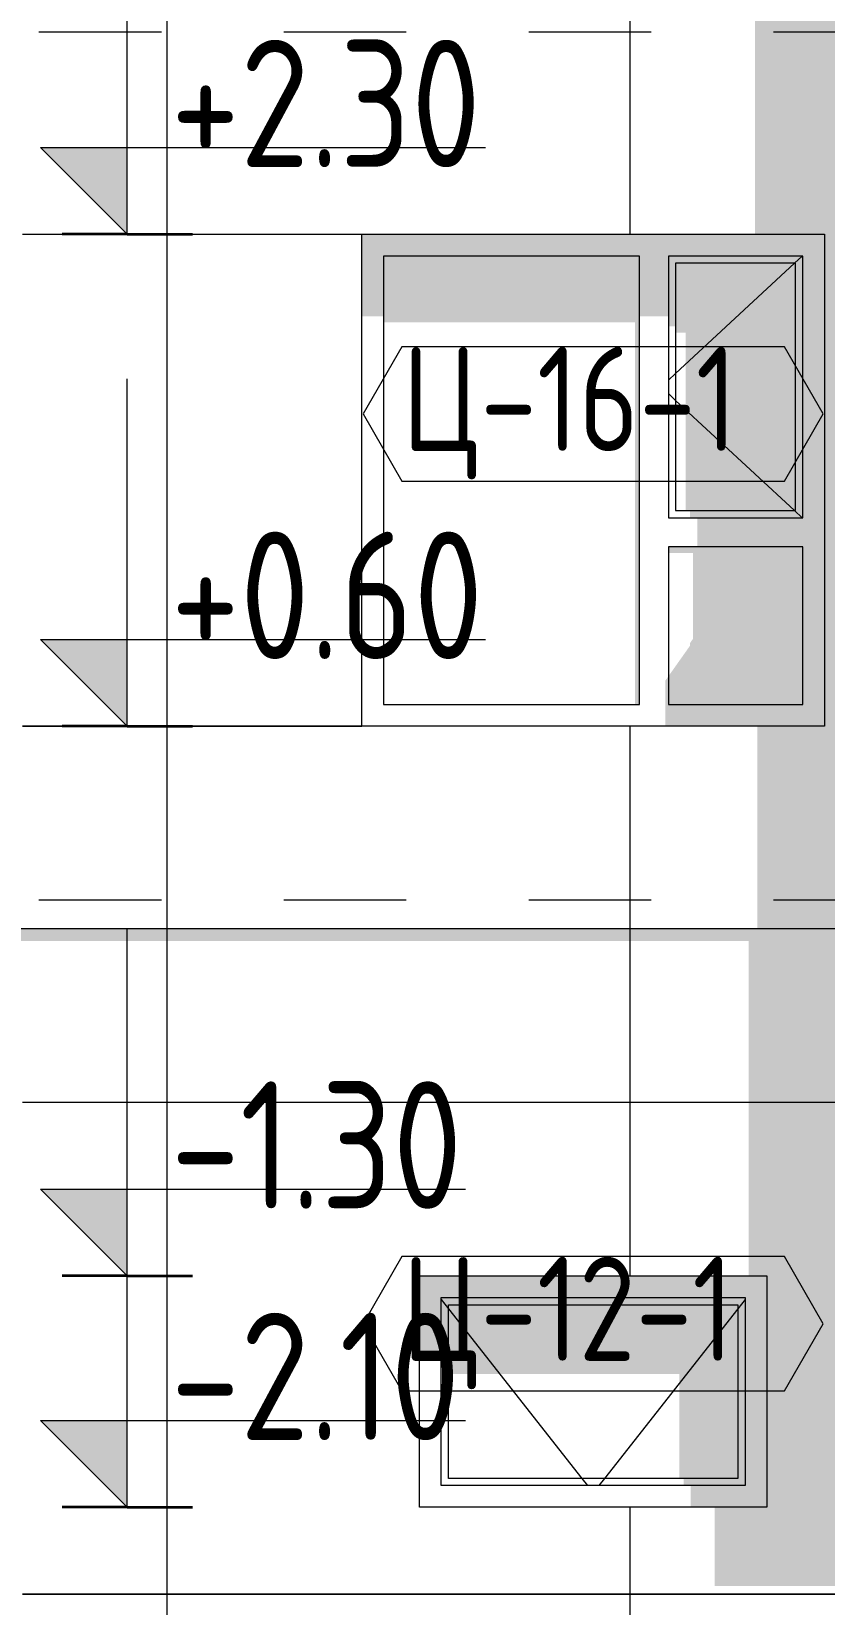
# Model space of a CAD drawing. Header units: millimetres. Extents: x 18162 to 7085488, y 72188 to 247925.
# Drawn here: x 5809667 to 5812409, y 103948 to 109385 of the extents above; entities that cross this region are included whole.
import ezdxf

# ---------------------------------------------------------------- set-up
doc = ezdxf.new("R2010")
doc.units = ezdxf.units.MM
doc.header["$MEASUREMENT"] = 0
doc.linetypes.add('Dashed', pattern=[423.333333, 211.666667, -211.666667])
doc.layers.add('Archicad Windows', color=7, linetype='Continuous')
doc.layers.add('Structural - Bearing', color=7, linetype='Continuous')
doc.styles.add('GENERATED_STYLE_3', font='', dxfattribs={"width": 0.8})
doc.styles.get('GENERATED_STYLE_3').set_extended_font_data('ISOCPEUR MON')
doc.dimstyles.new('GENERATED_STYLE__17', dxfattribs={"dimtxt": 440.00001, "dimasz": 228, "dimexe": 0.18, "dimexo": 29278.935859, "dimgap": 0, "dimtad": 1, "dimdec": 0, "dimzin": 0, "dimdsep": 46, "dimtxsty": 'GENERATED_STYLE_3', "dimblk": 'ARROWHEAD_2', "dimblk1": 'ARROWHEAD_2', "dimblk2": 'ARROWHEAD_2', "dimcen": 0.09, "dimclrd": 13, "dimclre": 13, "dimclrt": 13, "dimadec": 0, "dimazin": 0, "dimtfac": 1, "dimtdec": 4, "dimtmove": 0, "dimatfit": 3, "dimfxl": 1, "dimtolj": 1, "dimtzin": 0, "dimarcsym": 0})
doc.dimstyles.new('GENERATED_STYLE__18', dxfattribs={"dimtxt": 440.00001, "dimasz": 228, "dimexe": 0.18, "dimexo": 30998.935827, "dimgap": 0, "dimtad": 1, "dimdec": 0, "dimzin": 0, "dimdsep": 46, "dimtxsty": 'GENERATED_STYLE_3', "dimblk": 'ARROWHEAD_2', "dimblk1": 'ARROWHEAD_2', "dimblk2": 'ARROWHEAD_2', "dimcen": 0.09, "dimclrd": 13, "dimclre": 13, "dimclrt": 13, "dimadec": 0, "dimazin": 0, "dimtfac": 1, "dimtdec": 4, "dimtmove": 0, "dimatfit": 3, "dimfxl": 1, "dimtolj": 1, "dimtzin": 0, "dimarcsym": 0})
doc.dimstyles.new('GENERATED_STYLE__19', dxfattribs={"dimtxt": 440.00001, "dimasz": 228, "dimexe": 0.18, "dimexo": 31028.935828, "dimgap": 0, "dimtad": 1, "dimdec": 0, "dimzin": 0, "dimdsep": 46, "dimtxsty": 'GENERATED_STYLE_3', "dimblk": 'ARROWHEAD_2', "dimblk1": 'ARROWHEAD_2', "dimblk2": 'ARROWHEAD_2', "dimcen": 0.09, "dimclrd": 13, "dimclre": 13, "dimclrt": 13, "dimadec": 0, "dimazin": 0, "dimtfac": 1, "dimtdec": 4, "dimtmove": 0, "dimatfit": 3, "dimfxl": 1, "dimtolj": 1, "dimtzin": 0, "dimarcsym": 0})
doc.dimstyles.new('GENERATED_STYLE__20', dxfattribs={"dimtxt": 440.00001, "dimasz": 228, "dimexe": 0.18, "dimexo": 31229.618294, "dimgap": 0, "dimtad": 1, "dimdec": 0, "dimzin": 0, "dimdsep": 46, "dimtxsty": 'GENERATED_STYLE_3', "dimblk": 'ARROWHEAD_2', "dimblk1": 'ARROWHEAD_2', "dimblk2": 'ARROWHEAD_2', "dimcen": 0.09, "dimclrd": 13, "dimclre": 13, "dimclrt": 13, "dimadec": 0, "dimazin": 0, "dimtfac": 1, "dimtdec": 4, "dimtmove": 0, "dimatfit": 3, "dimfxl": 1, "dimtolj": 1, "dimtzin": 0, "dimarcsym": 0})
doc.dimstyles.new('GENERATED_STYLE__30', dxfattribs={"dimtxt": 440.00001, "dimasz": 228, "dimexe": 0.18, "dimexo": 0.0625, "dimgap": 0, "dimtad": 1, "dimdec": 0, "dimzin": 0, "dimdsep": 46, "dimtxsty": 'GENERATED_STYLE_3', "dimblk": 'ARROWHEAD_2', "dimblk1": 'ARROWHEAD_2', "dimblk2": 'ARROWHEAD_2', "dimcen": 0.09, "dimclrd": 13, "dimclre": 13, "dimclrt": 13, "dimadec": 0, "dimazin": 0, "dimtfac": 1, "dimtdec": 4, "dimtmove": 0, "dimatfit": 3, "dimfxl": 1, "dimtolj": 1, "dimtzin": 0, "dimarcsym": 0})

# ---------------------------------------------------------------- blocks, each defined once
blk = doc.blocks.new('*X2293', base_point=(5785635.3, 106384.1))
at = {"layer": 'Structural - Bearing', "color": 8, "linetype": 'Continuous', "lineweight": 13}
for p, q in [((5810135.3, 106284.1), (5810135.3, 103984.1)), ((5811735.3, 106284.1), (5811735.3, 105084.1)), ((5809635.3, 105684.1), (5810135.3, 105684.1)), ((5810135.3, 105684.1), (5811235.3, 105684.1)), ((5811235.3, 105684.1), (5811735.3, 105684.1)), ((5811735.3, 105684.1), (5812835.3, 105684.1)), ((5811735.3, 104284.1), (5811735.3, 103984.1)), ((5810135.3, 103984.1), (5809635.3, 103984.1)), ((5809635.3, 103984.1), (5810135.3, 103984.1)), ((5810135.3, 103984.1), (5811235.3, 103984.1)), ((5810135.3, 103984.1), (5810135.3, 103384.1)), ((5811235.3, 103984.1), (5810135.3, 103984.1)), ((5811735.3, 103984.1), (5811235.3, 103984.1)), ((5811235.3, 103984.1), (5811735.3, 103984.1)), ((5811735.3, 103984.1), (5812835.3, 103984.1)), ((5811735.3, 103984.1), (5811735.3, 103384.1)), ((5812835.3, 103984.1), (5811735.3, 103984.1))]:
    blk.add_line(p, q, dxfattribs=at)
blk = doc.blocks.new('*X2337', base_point=(5785635.3, 106384.1))
at = {"layer": 'Structural - Bearing', "color": 8, "linetype": 'Continuous', "lineweight": 13}
for p, q in [((5810135.3, 109984.1), (5810135.3, 109384.1)), ((5811735.3, 109984.1), (5811735.3, 109384.1)), ((5810135.3, 109384.1), (5810135.3, 109284.1)), ((5811735.3, 109384.1), (5811735.3, 109284.1))]:
    blk.add_line(p, q, dxfattribs=at)
blk = doc.blocks.new('*X2499', base_point=(5785635.3, 106384.1))
at = {"layer": 'Structural - Bearing', "color": 8, "linetype": 'Continuous', "lineweight": 13}
for p, q in [((5810135.3, 109284.1), (5810135.3, 106984.1)), ((5811735.3, 109284.1), (5811735.3, 108684.1)), ((5809635.3, 108684.1), (5810135.3, 108684.1)), ((5810135.3, 108684.1), (5810808.8, 108684.1)), ((5810135.3, 106984.1), (5809635.3, 106984.1)), ((5809635.3, 106984.1), (5810135.3, 106984.1)), ((5810135.3, 106984.1), (5810808.8, 106984.1)), ((5810135.3, 106984.1), (5810135.3, 106384.1)), ((5810808.8, 106984.1), (5810135.3, 106984.1)), ((5811735.3, 106984.1), (5811735.3, 106384.1)), ((5810135.3, 106384.1), (5810135.3, 106284.1)), ((5811735.3, 106384.1), (5811735.3, 106284.1))]:
    blk.add_line(p, q, dxfattribs=at)
blk = doc.blocks.new('*D2589', base_point=(5785635.3, 106384.1))
at = {"color": 13, "linetype": 'Continuous', "lineweight": 13}
for p, q in [((5838478.4, 104284.1), (5838478.4, 105084.1)), ((5838703.4, 104284.1), (5837187.8, 104284.1)), ((5838478.4, 102734.1), (5838478.4, 104284.1)), ((5838703.4, 102734.1), (5837187.8, 102734.1)), ((5838478.4, 102587.4), (5838478.4, 102734.1))]:
    blk.add_line(p, q, dxfattribs=at)
at = {"color": 12, "linetype": 'Continuous', "lineweight": 35}
for p, q in [((5838328.4, 104370.7), (5838628.4, 104197.5)), ((5838328.4, 102820.7), (5838628.4, 102647.5))]:
    blk.add_line(p, q, dxfattribs=at)
at = {"color": 13, "lineweight": 13, "char_height": 440, "attachment_point": 7, "rotation": 90, "style": 'GENERATED_STYLE_3'}
for s, insert in [('\\A1;{\\pql;\\fISOCPEUR MON|b0|i0|c0|p0;\\W0.800000;800}', (5838518.1, 103459.7)), ('\\A1;{\\pql;\\fISOCPEUR MON|b0|i0|c0|p0;\\W0.800000;Хувьсах}', (5838649.8, 100855.8))]:
    blk.add_mtext(s, dxfattribs=dict(at, insert=insert))
blk = doc.blocks.new('ARROWHEAD_2')
at = {"color": 0, "linetype": 'Continuous', "lineweight": 0}
for p, q in [((-0.378, -0.655), (0.378, 0.655)), ((0, 0), (-1, 0))]:
    blk.add_line(p, q, dxfattribs=at)
blk = doc.blocks.new('*D2590', base_point=(5785635.3, 106384.1))
at = {"color": 12, "linetype": 'Continuous', "lineweight": 35}
for p, q in [((5838328.4, 105170.7), (5838628.4, 104997.5)), ((5838328.4, 104370.7), (5838628.4, 104197.5))]:
    blk.add_line(p, q, dxfattribs=at)
at = {"color": 13, "linetype": 'Continuous', "lineweight": 13}
blk.add_line((5838478.4, 104284.1), (5838478.4, 105084.1), dxfattribs=at)
blk = doc.blocks.new('*D2591', base_point=(5785635.3, 106384.1))
at = {"color": 13, "linetype": 'Continuous', "lineweight": 13}
for p, q in [((5838478.4, 105964.1), (5838478.4, 106334.1)), ((5838703.4, 105964.1), (5837187.8, 105964.1)), ((5838478.4, 105084.1), (5838478.4, 105964.1)), ((5838703.4, 105084.1), (5837187.8, 105084.1)), ((5838478.4, 104284.1), (5838478.4, 105084.1))]:
    blk.add_line(p, q, dxfattribs=at)
at = {"color": 12, "linetype": 'Continuous', "lineweight": 35}
for p, q in [((5838328.4, 106050.7), (5838628.4, 105877.5)), ((5838328.4, 105170.7), (5838628.4, 104997.5))]:
    blk.add_line(p, q, dxfattribs=at)
at = {"color": 13, "lineweight": 13, "insert": (5838012.1, 105155.2), "char_height": 440, "attachment_point": 7, "rotation": 90, "style": 'GENERATED_STYLE_3'}
blk.add_mtext('\\A1;{\\pql;\\fISOCPEUR MON|b0|i0|c0|p0;\\W0.800000;880}', dxfattribs=at)
blk = doc.blocks.new('*D2592', base_point=(5785635.3, 106384.1))
at = {"color": 12, "linetype": 'Continuous', "lineweight": 35}
for p, q in [((5838328.4, 106420.7), (5838628.4, 106247.5)), ((5838328.4, 106050.7), (5838628.4, 105877.5))]:
    blk.add_line(p, q, dxfattribs=at)
at = {"color": 13, "linetype": 'Continuous', "lineweight": 13}
for p, q in [((5838703.4, 106334.1), (5837187.8, 106334.1)), ((5838478.4, 105964.1), (5838478.4, 106334.1))]:
    blk.add_line(p, q, dxfattribs=at)
blk = doc.blocks.new('*D2593', base_point=(5785635.3, 106384.1))
at = {"color": 12, "linetype": 'Continuous', "lineweight": 35}
for p, q in [((5838328.4, 109220.7), (5838628.4, 109047.5)), ((5838328.4, 106420.7), (5838628.4, 106247.5))]:
    blk.add_line(p, q, dxfattribs=at)
at = {"color": 13, "linetype": 'Continuous', "lineweight": 13}
for p, q in [((5838703.4, 109134.1), (5837187.8, 109134.1)), ((5838478.4, 106334.1), (5838478.4, 109134.1))]:
    blk.add_line(p, q, dxfattribs=at)
at = {"color": 13, "lineweight": 13, "char_height": 440, "attachment_point": 7, "rotation": 90, "style": 'GENERATED_STYLE_3'}
for s, insert in [('\\A1;{\\pql;\\fISOCPEUR MON|b0|i0|c0|p0;\\W0.800000;2,800}', (5838605.9, 107549.6)), ('\\A1;{\\pql;\\fISOCPEUR MON|b0|i0|c0|p0;\\W0.800000;370}', (5838518.1, 106420.8))]:
    blk.add_mtext(s, dxfattribs=dict(at, insert=insert))
blk = doc.blocks.new('*D2594', base_point=(5785635.3, 106384.1))
at = {"color": 12, "linetype": 'Continuous', "lineweight": 35}
for p, q in [((5838328.4, 109420.7), (5838628.4, 109247.5)), ((5838328.4, 109220.7), (5838628.4, 109047.5))]:
    blk.add_line(p, q, dxfattribs=at)
at = {"color": 13, "linetype": 'Continuous', "lineweight": 13}
blk.add_line((5838478.4, 109134.1), (5838478.4, 109334.1), dxfattribs=at)
blk = doc.blocks.new('*D2595', base_point=(5785635.3, 106384.1))
at = {"color": 12, "linetype": 'Continuous', "lineweight": 35}
for p, q in [((5838328.4, 112220.7), (5838628.4, 112047.5)), ((5838328.4, 109420.7), (5838628.4, 109247.5))]:
    blk.add_line(p, q, dxfattribs=at)
at = {"color": 13, "linetype": 'Continuous', "lineweight": 13}
for p, q in [((5838703.4, 112134.1), (5837187.8, 112134.1)), ((5838478.4, 109334.1), (5838478.4, 112134.1)), ((5838703.4, 109334.1), (5837187.8, 109334.1)), ((5838478.4, 109134.1), (5838478.4, 109334.1))]:
    blk.add_line(p, q, dxfattribs=at)
at = {"color": 13, "lineweight": 13, "char_height": 440, "attachment_point": 7, "rotation": 90, "style": 'GENERATED_STYLE_3'}
for s, insert in [('\\A1;{\\pql;\\fISOCPEUR MON|b0|i0|c0|p0;\\W0.800000;2,800}', (5838605.9, 110549.6)), ('\\A1;{\\pql;\\fISOCPEUR MON|b0|i0|c0|p0;\\W0.800000;200}', (5838518.1, 109420.8))]:
    blk.add_mtext(s, dxfattribs=dict(at, insert=insert))
blk = doc.blocks.new('*D2646', base_point=(5785635.3, 106384.1))
at = {"color": 13, "linetype": 'Continuous', "lineweight": 13}
for p, q in [((5801482.5, 156834.1), (5801482.5, 156980.8)), ((5816658.8, 156834.1), (5801257.5, 156834.1)), ((5801482.5, 102734.1), (5801482.5, 156834.1)), ((5806188.8, 102734.1), (5801257.5, 102734.1)), ((5801482.5, 102587.4), (5801482.5, 102734.1))]:
    blk.add_line(p, q, dxfattribs=at)
at = {"color": 12, "linetype": 'Continuous', "lineweight": 35}
for p, q in [((5801632.5, 156747.5), (5801332.5, 156920.7)), ((5801332.5, 102820.7), (5801632.5, 102647.5))]:
    blk.add_line(p, q, dxfattribs=at)
at = {"color": 13, "lineweight": 13, "insert": (5801610.1, 129125.4), "char_height": 440, "attachment_point": 7, "rotation": 90, "style": 'GENERATED_STYLE_3'}
blk.add_mtext('\\A1;{\\pql;\\fISOCPEUR MON|b0|i0|c0|p0;\\W0.800000;54,100}', dxfattribs=at)
blk = doc.blocks.new('Label_189_3', base_point=(5811608.8, 104684.1))
at = {"color": 13, "linetype": 'Continuous', "lineweight": 13, "flags": 128}
blk.add_lwpolyline([(5810813.7, 104918.3), (5810947.8, 104686.1), (5812269.9, 104686.1), (5812404, 104918.3), (5812269.9, 105150.6), (5810947.8, 105150.6)], close=True, dxfattribs=at)
at = {"color": 13, "lineweight": 13, "insert": (5810947.8, 105149.9), "char_height": 360, "attachment_point": 1, "style": 'GENERATED_STYLE_3'}
blk.add_mtext('\\A1;{\\pql;\\pt0,253000;\\fISOCPEUR MON|b0|i0|c0|p0;\\W0.800000;Ц-12-1\\fISOCPEUR MON|b0|i0|c0|p0;\\W0.800000;\\A1{\\H.66x;\\S^  ;}\\fISOCPEUR MON|b0|i0|c0|p0;\\W0.800000;\\fISOCPEUR MON|b0|i0|c0|p0;\\W0.800000;\\A1{\\H.66x;\\S^  ;}\\fISOCPEUR MON|b0|i0|c0|p0;\\W0.800000; \\fISOCPEUR MON|b0|i0|c0|p0;\\W0.800000;\\fISOCPEUR MON|b0|i0|c0|p0;\\W0.800000;\\fISOCPEUR MON|b0|i0|c0|p0;\\W0.800000;\\fISOCPEUR MON|b0|i0|c0|p0;\\W0.800000;\\fISOCPEUR MON|b0|i0|c0|p0;\\W0.800000;\\fISOCPEUR MON|b0|i0|c0|p0;\\W0.800000;\\fISOCPEUR MON|b0|i0|c0|p0;\\W0.800000;\\fISOCPEUR MON|b0|i0|c0|p0;\\W0.800000;\\fISOCPEUR MON|b0|i0|c0|p0;\\W0.800000;\\fISOCPEUR MON|b0|i0|c0|p0;\\W0.800000;\\fISOCPEUR MON|b0|i0|c0|p0;\\W0.800000;\\fISOCPEUR MON|b0|i0|c0|p0;\\W0.800000;\\fISOCPEUR MON|b0|i0|c0|p0;\\W0.800000;\\fISOCPEUR MON|b0|i0|c0|p0;\\W0.800000;\\fISOCPEUR MON|b0|i0|c0|p0;\\W0.800000;\\fISOCPEUR MON|b0|i0|c0|p0;\\W0.800000;\\fISOCPEUR MON|b0|i0|c0|p0;\\W0.800000;\\fISOCPEUR MON|b0|i0|c0|p0;\\W0.800000;\\fISOCPEUR MON|b0|i0|c0|p0;\\W0.800000;\\fISOCPEUR MON|b0|i0|c0|p0;\\W0.800000;\\fISOCPEUR MON|b0|i0|c0|p0;\\W0.800000;\\fISOCPEUR MON|b0|i0|c0|p0;\\W0.800000;\\fISOCPEUR MON|b0|i0|c0|p0;\\W0.800000;\\fISOCPEUR MON|b0|i0|c0|p0;\\W0.800000;\\fISOCPEUR MON|b0|i0|c0|p0;\\W0.800000;\\fISOCPEUR MON|b0|i0|c0|p0;\\W0.800000;\\fISOCPEUR MON|b0|i0|c0|p0;\\W0.800000;\\fISOCPEUR MON|b0|i0|c0|p0;\\W0.800000;\\fISOCPEUR MON|b0|i0|c0|p0;\\W0.800000;\\fISOCPEUR MON|b0|i0|c0|p0;\\W0.800000;\\fISOCPEUR MON|b0|i0|c0|p0;\\W0.800000;\\fISOCPEUR MON|b0|i0|c0|p0;\\W0.800000;\\fISOCPEUR MON|b0|i0|c0|p0;\\W0.800000;\\fISOCPEUR MON|b0|i0|c0|p0;\\W0.800000;\\fISOCPEUR MON|b0|i0|c0|p0;\\W0.800000;\\fISOCPEUR MON|b0|i0|c0|p0;\\W0.800000;\\fISOCPEUR MON|b0|i0|c0|p0;\\W0.800000;\\fISOCPEUR MON|b0|i0|c0|p0;\\W0.800000;\\fISOCPEUR MON|b0|i0|c0|p0;\\W0.800000;\\fISOCPEUR MON|b0|i0|c0|p0;\\W0.800000;\\fISOCPEUR MON|b0|i0|c0|p0;\\W0.800000;\\fISOCPEUR MON|b0|i0|c0|p0;\\W0.800000;\\fISOCPEUR MON|b0|i0|c0|p0;\\W0.800000;}', dxfattribs=at)
blk = doc.blocks.new('Label_205_3', base_point=(5811608.8, 107829.1))
at = {"color": 13, "linetype": 'Continuous', "lineweight": 13, "flags": 128}
blk.add_lwpolyline([(5810813.7, 108063.3), (5810947.8, 107831.1), (5812269.9, 107831.1), (5812404, 108063.3), (5812269.9, 108295.6), (5810947.8, 108295.6)], close=True, dxfattribs=at)
at = {"color": 13, "lineweight": 13, "insert": (5810947.8, 108294.9), "char_height": 360, "attachment_point": 1, "style": 'GENERATED_STYLE_3'}
blk.add_mtext('\\A1;{\\pql;\\pt0,253000;\\fISOCPEUR MON|b0|i0|c0|p0;\\W0.800000;Ц-16-1\\fISOCPEUR MON|b0|i0|c0|p0;\\W0.800000;\\A1{\\H.66x;\\S^  ;}\\fISOCPEUR MON|b0|i0|c0|p0;\\W0.800000;\\fISOCPEUR MON|b0|i0|c0|p0;\\W0.800000;\\A1{\\H.66x;\\S^  ;}\\fISOCPEUR MON|b0|i0|c0|p0;\\W0.800000; \\fISOCPEUR MON|b0|i0|c0|p0;\\W0.800000;\\fISOCPEUR MON|b0|i0|c0|p0;\\W0.800000;\\fISOCPEUR MON|b0|i0|c0|p0;\\W0.800000;\\fISOCPEUR MON|b0|i0|c0|p0;\\W0.800000;\\fISOCPEUR MON|b0|i0|c0|p0;\\W0.800000;\\fISOCPEUR MON|b0|i0|c0|p0;\\W0.800000;\\fISOCPEUR MON|b0|i0|c0|p0;\\W0.800000;\\fISOCPEUR MON|b0|i0|c0|p0;\\W0.800000;\\fISOCPEUR MON|b0|i0|c0|p0;\\W0.800000;\\fISOCPEUR MON|b0|i0|c0|p0;\\W0.800000;\\fISOCPEUR MON|b0|i0|c0|p0;\\W0.800000;\\fISOCPEUR MON|b0|i0|c0|p0;\\W0.800000;\\fISOCPEUR MON|b0|i0|c0|p0;\\W0.800000;\\fISOCPEUR MON|b0|i0|c0|p0;\\W0.800000;\\fISOCPEUR MON|b0|i0|c0|p0;\\W0.800000;\\fISOCPEUR MON|b0|i0|c0|p0;\\W0.800000;\\fISOCPEUR MON|b0|i0|c0|p0;\\W0.800000;\\fISOCPEUR MON|b0|i0|c0|p0;\\W0.800000;\\fISOCPEUR MON|b0|i0|c0|p0;\\W0.800000;\\fISOCPEUR MON|b0|i0|c0|p0;\\W0.800000;\\fISOCPEUR MON|b0|i0|c0|p0;\\W0.800000;\\fISOCPEUR MON|b0|i0|c0|p0;\\W0.800000;\\fISOCPEUR MON|b0|i0|c0|p0;\\W0.800000;\\fISOCPEUR MON|b0|i0|c0|p0;\\W0.800000;\\fISOCPEUR MON|b0|i0|c0|p0;\\W0.800000;\\fISOCPEUR MON|b0|i0|c0|p0;\\W0.800000;\\fISOCPEUR MON|b0|i0|c0|p0;\\W0.800000;\\fISOCPEUR MON|b0|i0|c0|p0;\\W0.800000;\\fISOCPEUR MON|b0|i0|c0|p0;\\W0.800000;\\fISOCPEUR MON|b0|i0|c0|p0;\\W0.800000;\\fISOCPEUR MON|b0|i0|c0|p0;\\W0.800000;\\fISOCPEUR MON|b0|i0|c0|p0;\\W0.800000;\\fISOCPEUR MON|b0|i0|c0|p0;\\W0.800000;\\fISOCPEUR MON|b0|i0|c0|p0;\\W0.800000;\\fISOCPEUR MON|b0|i0|c0|p0;\\W0.800000;\\fISOCPEUR MON|b0|i0|c0|p0;\\W0.800000;\\fISOCPEUR MON|b0|i0|c0|p0;\\W0.800000;\\fISOCPEUR MON|b0|i0|c0|p0;\\W0.800000;\\fISOCPEUR MON|b0|i0|c0|p0;\\W0.800000;\\fISOCPEUR MON|b0|i0|c0|p0;\\W0.800000;\\fISOCPEUR MON|b0|i0|c0|p0;\\W0.800000;\\fISOCPEUR MON|b0|i0|c0|p0;\\W0.800000;\\fISOCPEUR MON|b0|i0|c0|p0;\\W0.800000;}', dxfattribs=at)

msp = doc.modelspace()

# ---------------------------------------------------------------- hatches: boundary and pattern name
at = {"linetype": 'Continuous', "lineweight": 13}
for points in [[(5809998.1, 108684.1), (5809998.1, 108984.1), (5809698.1, 108984.1)], [(5809998.1, 106984.1), (5809998.1, 107284.1), (5809698.1, 107284.1)], [(5809998.1, 105084.1), (5809998.1, 105384.1), (5809698.1, 105384.1)], [(5809998.1, 104284.1), (5809998.1, 104584.1), (5809698.1, 104584.1)]]:
    msp.add_hatch(color=13, dxfattribs=at).paths.add_polyline_path(points)
at = {"layer": 'Archicad Windows', "linetype": 'Continuous', "lineweight": 0}
for points in [[(5810808.8, 108684.1), (5810808.8, 108609.1), (5810883.8, 108609.1), (5811768.8, 108609.1), (5811868.8, 108609.1), (5812333.8, 108609.1), (5812408.8, 108609.1), (5812408.8, 108684.1)], [(5810883.8, 108609.1), (5810808.8, 108609.1), (5810808.8, 108401.2), (5810883.8, 108401.2)], [(5811768.8, 108609.1), (5810883.8, 108609.1), (5810883.8, 108380), (5811753.8, 108380), (5811753.8, 107059.1), (5811768.8, 107059.1)], [(5811768.8, 108609.1), (5811768.8, 108401.2), (5811868.8, 108401.2), (5811868.8, 108609.1)], [(5812333.8, 108609.1), (5811868.8, 108609.1), (5811868.8, 108584.1), (5811893.8, 108584.1), (5812308.8, 108584.1), (5812333.8, 108584.1)], [(5811893.8, 108584.1), (5811868.8, 108584.1), (5811868.8, 108365.9), (5811893.8, 108365.9)], [(5812308.8, 108584.1), (5811893.8, 108584.1), (5811893.8, 108344.7), (5811928.8, 108344.7), (5811928.8, 107729.1), (5812308.8, 107729.1)], [(5812308.8, 108584.1), (5812308.8, 107729.1), (5812333.8, 107729.1), (5812333.8, 108584.1)], [(5812333.8, 107604.1), (5812333.8, 107059.1), (5812408.8, 107059.1), (5812408.8, 108609.1), (5812333.8, 108609.1), (5812333.8, 107704.1)], [(5812333.8, 107729.1), (5811943.8, 107729.1), (5811943.8, 107704.1), (5812333.8, 107704.1)], [(5812333.8, 107704.1), (5811968.8, 107704.1), (5811968.8, 107604.1), (5812333.8, 107604.1)], [(5812333.8, 107604.1), (5811868.8, 107604.1), (5811868.8, 107582.9), (5811953.8, 107582.9), (5811953.8, 107285.7), (5811943.8, 107271.5), (5811943.8, 107262.2), (5811868.8, 107156.2), (5811868.8, 107059.1), (5812333.8, 107059.1)], [(5811868.8, 107156.2), (5811858.8, 107142), (5811858.8, 107059.1), (5811868.8, 107059.1)], [(5811858.8, 107059.1), (5811858.8, 106984.1), (5812408.8, 106984.1), (5812408.8, 107059.1)], [(5811008.8, 105009.1), (5811083.8, 105009.1), (5812133.8, 105009.1), (5812208.8, 105009.1), (5812208.8, 105084.1), (5811008.8, 105084.1)], [(5811008.8, 105009.1), (5811008.8, 104801.2), (5811083.8, 104801.2), (5811083.8, 105009.1)], [(5811083.8, 105009.1), (5811083.8, 104984.1), (5811108.8, 104984.1), (5812108.8, 104984.1), (5812133.8, 104984.1), (5812133.8, 105009.1)], [(5812208.8, 104359.1), (5812208.8, 105009.1), (5812133.8, 105009.1), (5812133.8, 104359.1)], [(5811083.8, 104984.1), (5811083.8, 104765.9), (5811108.8, 104765.9), (5811108.8, 104984.1)], [(5811108.8, 104984.1), (5811108.8, 104744.7), (5811906.4, 104744.7), (5811906.4, 104384.1), (5812108.8, 104384.1), (5812108.8, 104984.1)], [(5812108.8, 104384.1), (5812133.8, 104384.1), (5812133.8, 104984.1), (5812108.8, 104984.1)], [(5812133.8, 104384.1), (5811921.4, 104384.1), (5811921.4, 104359.1), (5812133.8, 104359.1)], [(5812208.8, 104359.1), (5811946.4, 104359.1), (5811946.4, 104284.1), (5812208.8, 104284.1)]]:
    msp.add_hatch(color=49, dxfattribs=at).paths.add_polyline_path(points)
at = {"layer": 'Structural - Bearing', "linetype": 'Continuous', "lineweight": 0}
for points in [[(5806208.8, 111850.5), (5812168.8, 111850.5), (5812168.8, 111684.1), (5812408.8, 111684.1), (5812408.8, 109984.1), (5812168.8, 109984.1), (5812168.8, 109284.1), (5813408.8, 109284.1), (5813408.8, 109334.1), (5813596.8, 109334.1), (5813596.8, 109354.1), (5813458.8, 109354.1), (5813458.8, 109414.1), (5813439.3, 109414.1), (5813439.3, 112044.1), (5813458.8, 112044.1), (5813458.8, 112104.1), (5816958.8, 112104.1), (5816958.8, 112134.1), (5813408.8, 112134.1), (5813408.8, 112284.1), (5813408.4, 112284.1), (5813408.4, 112134.1), (5806208.8, 112134.1)], [(5812168.8, 108684.1), (5812408.8, 108684.1), (5812408.8, 106984.1), (5812176.4, 106984.1), (5812176.4, 106284.1), (5813408.8, 106284.1), (5813408.8, 106334.1), (5813596.8, 106334.1), (5813596.8, 106354.1), (5813458.8, 106354.1), (5813458.8, 106414.1), (5813446.4, 106414.1), (5813446.4, 109044.1), (5813458.8, 109044.1), (5813458.8, 109104.1), (5816483.9, 109104.1), (5816466.6, 109134.1), (5813408.8, 109134.1), (5813408.8, 109284.1), (5812168.8, 109284.1)]]:
    msp.add_hatch(color=49, dxfattribs=at).paths.add_polyline_path(points)
h = msp.add_hatch(color=49, dxfattribs=at)
h.paths.add_polyline_path([(5813408.8, 106284.1), (5806308.8, 106284.1), (5806308.8, 106241.6), (5812146.4, 106241.6), (5812146.4, 105084.1), (5812208.8, 105084.1), (5812208.8, 104284.1), (5812028.8, 104284.1), (5812028.8, 104012.4), (5815431.8, 104012.4), (5815003.8, 103407.1), (5815003.8, 103397.1), (5814995.9, 103385.9), (5814988.8, 103385.9), (5814978.8, 103371.8), (5814978.8, 103361.8), (5814970.9, 103350.6), (5814963.8, 103350.6), (5814953.8, 103336.4), (5814953.8, 103326.4), (5814938.8, 103305.2), (5814938.8, 103290.2), (5814953.8, 103290.2), (5814953.8, 103186.4), (5814703.8, 102832.9), (5814703.8, 102822.9), (5814695.9, 102811.7), (5814688.8, 102811.7), (5814678.8, 102797.5), (5814678.8, 102787.5), (5814670.9, 102776.3), (5814663.8, 102776.3), (5814653.8, 102762.2), (5814653.8, 102752.2), (5814638.8, 102731), (5814638.8, 102716), (5814653.8, 102716), (5814653.8, 102612.2), (5814663.9, 102612.2), (5814663.9, 102601.5), (5817345.1, 102601.5), (5817338.8, 102591), (5817338.8, 102384.8), (5818538.8, 102384.8), (5819667.4, 104263), (5819738.8, 104263), (5820185.8, 104895.1), (5820238.8, 104895.1), (5820933.8, 105877.9), (5819808.8, 105877.9), (5819808.8, 106059.1), (5817108.8, 106059.1), (5817108.8, 105964.1), (5813408.8, 105964.1)])
h.paths.add_polyline_path([(5814708.8, 104284.1), (5814708.8, 105084.1), (5815908.8, 105084.1), (5815908.8, 104284.1)], flags=0)

# ---------------------------------------------------------------- linework, layer by layer
at = {"color": 13, "linetype": 'Continuous', "lineweight": 13}
for p, q in [((5809998.1, 108684.1), (5809998.1, 109884.1)), ((5809998.1, 108684.1), (5809698.1, 108984.1)), ((5809698.1, 108984.1), (5809998.1, 108984.1)), ((5809998.1, 108984.1), (5811237.1, 108984.1)), ((5809998.1, 106984.1), (5809998.1, 108184.1)), ((5809998.1, 106984.1), (5809698.1, 107284.1)), ((5809698.1, 107284.1), (5809998.1, 107284.1)), ((5809998.1, 107284.1), (5811237.1, 107284.1)), ((5809998.1, 105084.1), (5809998.1, 106284.1)), ((5809998.1, 104284.1), (5809998.1, 105484.1)), ((5809998.1, 105084.1), (5809698.1, 105384.1)), ((5809698.1, 105384.1), (5809998.1, 105384.1)), ((5809998.1, 105384.1), (5811166.9, 105384.1)), ((5809998.1, 104284.1), (5809698.1, 104584.1)), ((5809698.1, 104584.1), (5809998.1, 104584.1)), ((5809998.1, 104584.1), (5811166.9, 104584.1))]:
    msp.add_line(p, q, dxfattribs=at)
at = {"color": 8, "linetype": 'Dashed', "lineweight": 13, "ltscale": 2}
for p, q in [((5800379.4, 109384.1), (5841359.8, 109384.1)), ((5800379.4, 106384.1), (5841359.8, 106384.1))]:
    msp.add_line(p, q, dxfattribs=at)
at = {"color": 12, "linetype": 'Continuous', "lineweight": 35}
for p, q in [((5809998.1, 108684.1), (5809773.1, 108684.1)), ((5809998.1, 108684.1), (5810223.1, 108684.1)), ((5809998.1, 106984.1), (5809773.1, 106984.1)), ((5809998.1, 106984.1), (5810223.1, 106984.1)), ((5809998.1, 105084.1), (5809773.1, 105084.1)), ((5809998.1, 105084.1), (5810223.1, 105084.1)), ((5809998.1, 104284.1), (5809773.1, 104284.1)), ((5809998.1, 104284.1), (5810223.1, 104284.1))]:
    msp.add_line(p, q, dxfattribs=at)
at = {"layer": 'Archicad Windows', "color": 7, "linetype": 'Continuous', "lineweight": 13}
for p, q in [((5810808.8, 106984.1), (5810808.8, 108684.1)), ((5810808.8, 108684.1), (5812408.8, 108684.1)), ((5812408.8, 108684.1), (5812408.8, 106984.1)), ((5812408.8, 106984.1), (5810808.8, 106984.1)), ((5811008.8, 104284.1), (5811008.8, 105084.1)), ((5811008.8, 105084.1), (5812208.8, 105084.1)), ((5812208.8, 105084.1), (5812208.8, 104284.1)), ((5812208.8, 104284.1), (5811008.8, 104284.1))]:
    msp.add_line(p, q, dxfattribs=at)
at = {"layer": 'Archicad Windows', "color": 7, "linetype": 'Continuous', "lineweight": 9}
for p, q in [((5810883.8, 108609.1), (5810883.8, 107059.1)), ((5811768.8, 108609.1), (5810883.8, 108609.1)), ((5811768.8, 107059.1), (5811768.8, 108609.1)), ((5811868.8, 108609.1), (5811868.8, 107704.1)), ((5812333.8, 108609.1), (5811868.8, 108609.1)), ((5811893.8, 108584.1), (5811893.8, 107729.1)), ((5812308.8, 108584.1), (5811893.8, 108584.1)), ((5812304.9, 108584.1), (5811893.8, 108202.9)), ((5812331.9, 108609.1), (5812304.9, 108584.1)), ((5812308.8, 107729.1), (5812308.8, 108584.1)), ((5812333.8, 107704.1), (5812333.8, 108609.1)), ((5811893.8, 108202.9), (5811868.8, 108179.7)), ((5811893.8, 108110.2), (5811868.8, 108133.4)), ((5812304.9, 107729.1), (5811893.8, 108110.2)), ((5811893.8, 107729.1), (5812308.8, 107729.1)), ((5812331.9, 107704.1), (5812304.9, 107729.1)), ((5811868.8, 107704.1), (5812333.8, 107704.1)), ((5811868.8, 107604.1), (5811868.8, 107059.1)), ((5812333.8, 107604.1), (5811868.8, 107604.1)), ((5812333.8, 107059.1), (5812333.8, 107604.1)), ((5810883.8, 107059.1), (5811768.8, 107059.1)), ((5811868.8, 107059.1), (5812333.8, 107059.1)), ((5811083.8, 104359.1), (5811083.8, 105009.1)), ((5811083.8, 105009.1), (5812133.8, 105009.1)), ((5811083.8, 105002.2), (5811108.8, 104970.4)), ((5812133.8, 105002.2), (5812108.8, 104970.4)), ((5812133.8, 105009.1), (5812133.8, 104359.1)), ((5811108.8, 104384.1), (5811108.8, 104984.1)), ((5811108.8, 104984.1), (5812108.8, 104984.1)), ((5811108.8, 104970.4), (5811569.5, 104384.1)), ((5812108.8, 104970.4), (5811648.1, 104384.1)), ((5812108.8, 104984.1), (5812108.8, 104384.1)), ((5812133.8, 104359.1), (5811083.8, 104359.1)), ((5812108.8, 104384.1), (5811108.8, 104384.1)), ((5811569.5, 104384.1), (5811589.2, 104359.1)), ((5811648.1, 104384.1), (5811628.5, 104359.1))]:
    msp.add_line(p, q, dxfattribs=at)
at = {"layer": 'Structural - Bearing', "color": 7, "linetype": 'Continuous', "lineweight": 13}
msp.add_line((5813408.8, 106284.1), (5806208.8, 106284.1), dxfattribs=at)

# ---------------------------------------------------------------- block references
at = {"color": 12, "linetype": 'Continuous', "lineweight": 13}
for name, p in [('Label_205_3', (5811608.8, 107829.1)), ('Label_189_3', (5811608.8, 104684.1))]:
    msp.add_blockref(name, p, dxfattribs=at)
at = {"layer": 'Structural - Bearing', "lineweight": 0}
for name in ['*X2337', '*X2499', '*X2293']:
    msp.add_blockref(name, (5785635.3, 106384.1), dxfattribs=at)

# ---------------------------------------------------------------- texts
at = {"color": 13, "lineweight": 13, "char_height": 440, "attachment_point": 7, "style": 'GENERATED_STYLE_3'}
for s, insert in [('\\A1;{\\pql;\\fISOCPEUR MON|b0|i0|c0|p0;\\W0.800000;+2.30}', (5810148.1, 108916.3)), ('\\A1;{\\pql;\\fISOCPEUR MON|b0|i0|c0|p0;\\W0.800000;+0.60}', (5810148.1, 107216.3)), ('\\A1;{\\pql;\\fISOCPEUR MON|b0|i0|c0|p0;\\W0.800000;-1.30}', (5810148.1, 105316.3)), ('\\A1;{\\pql;\\fISOCPEUR MON|b0|i0|c0|p0;\\W0.800000;-2.10}', (5810148.1, 104516.3))]:
    msp.add_mtext(s, dxfattribs=dict(at, insert=insert))

# ---------------------------------------------------------------- dimensions: what is measured, and where the dimension line sits
at = {"color": 13, "linetype": 'Continuous', "lineweight": 13}
for base, p1, p2, dimstyle, picture, middle in [((5801482.5, 156834.1), (5806188.8, 102734.1), (5816658.8, 156834.1), 'GENERATED_STYLE__30', '*D2646', (5801174.5, 130029.9)), ((5838478.4, 112134.1), (5805483.8, 109334.1), (5805383.5, 112134.1), 'GENERATED_STYLE__20', '*D2595', (5838170.4, 111286.7)), ((5838478.4, 109334.1), (5805483.8, 109134.1), (5805483.8, 109334.1), 'GENERATED_STYLE__19', '*D2594', (5838170.4, 109923)), ((5838478.4, 109134.1), (5805483.8, 106334.1), (5805483.8, 109134.1), 'GENERATED_STYLE__19', '*D2593', (5838170.4, 108286.7)), ((5838478.4, 106334.1), (5805498.8, 105964.1), (5805483.8, 106334.1), 'GENERATED_STYLE__19', '*D2592', (5838170.4, 106923)), ((5838478.4, 105964.1), (5807908.8, 105084.1), (5805498.8, 105964.1), 'GENERATED_STYLE__18', '*D2591', (5837664.4, 105657.5)), ((5838478.4, 105084.1), (5807908.8, 104284.1), (5807908.8, 105084.1), 'GENERATED_STYLE__17', '*D2590', (5838170.4, 103961.9))]:
    dim = msp.add_linear_dim(base=base, p1=p1, p2=p2, angle=90, dimstyle=dimstyle, dxfattribs=at)
    dim.commit()
    dim.dimension.update_dxf_attribs({"geometry": picture, "text_midpoint": middle, "dimtype": 160, "text_rotation": 90})
dim = msp.add_linear_dim(base=(5838478.4, 104284.1), p1=(5805571, 102734.1), p2=(5807908.8, 104284.1), angle=90, text='Хувьсах', dimstyle='GENERATED_STYLE__17', dxfattribs=at)
dim.commit()
dim.dimension.update_dxf_attribs({"geometry": '*D2589', "text_midpoint": (5838170.4, 101954.4), "dimtype": 160, "text_rotation": 90})

doc.saveas('drawing.dxf')
